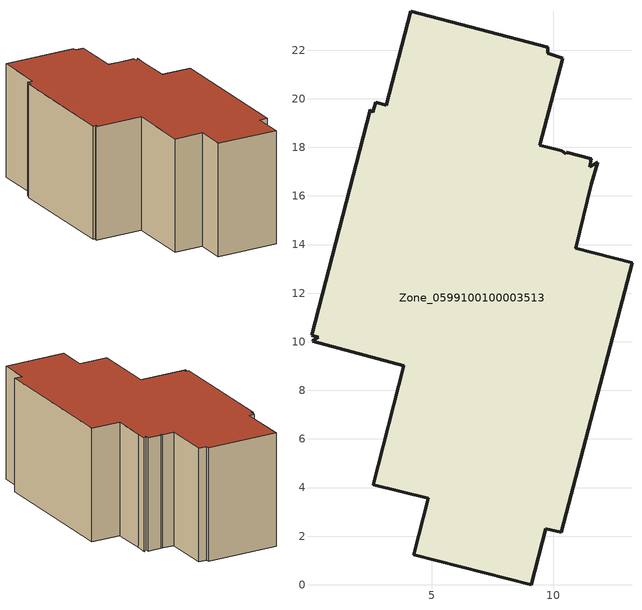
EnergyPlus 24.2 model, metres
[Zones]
Zone_0599100100003513
 floor ground (C_G): 10.54,17.8 11.56,17.52 11.5,17.2 11.83,17.39 11.57,16.49 10.92,13.85 13.24,13.25 10.33,2.15 9.7,2.31 9.1,0 4.25,1.24 4.86,3.55 2.6,4.12 3.86,9.02 0.12,10.02 0.13,10.07 0.34,10.2 0.06,10.26 2.48,19.55 2.58,19.43 2.69,19.86 3.14,19.74 4.14,23.6 9.78,22.13 9.78,21.87 10.39,21.67 9.46,18.09 10.35,17.85 10.51,17.75 z0
 wall outside (C_F): 4.14,23.6 3.14,19.74 2.69,19.86 2.58,19.43 2.48,19.55 0.06,10.26 0.34,10.2 0.13,10.07 0.12,10.02 3.86,9.02 2.6,4.12 4.86,3.55 4.25,1.24 9.1,0 9.7,2.31 10.33,2.15 13.24,13.25 10.92,13.85 11.57,16.49 11.83,17.39 11.5,17.2 11.56,17.52 10.54,17.8 10.51,17.75 10.35,17.85 9.46,18.09 10.39,21.67 9.78,21.87 9.78,22.13 4.14,23.6 z0:9.15
 roof outside (C_R): 10.92,13.85 11.57,16.49 11.83,17.39 11.5,17.2 11.56,17.52 10.54,17.8 10.51,17.75 10.35,17.85 9.46,18.09 10.39,21.67 9.78,21.87 9.78,22.13 4.14,23.6 3.14,19.74 2.69,19.86 2.58,19.43 2.48,19.55 0.06,10.26 0.34,10.2 0.13,10.07 0.12,10.02 3.86,9.02 2.6,4.12 4.86,3.55 4.25,1.24 9.1,0 9.7,2.31 10.33,2.15 13.24,13.25 z9.15
[BUILDING]
Pand.0599100100003513: North Axis=0; Terrain=City; Loads Convergence Tolerance Value=0.04; Temperature Convergence Tolerance Value=0.4; Solar Distribution=FullExterior; Maximum Number of Warmup Days=25; Minimum Number of Warmup Days=1
[Site:Location]
Rotterdam.The.Hague.AP_ZH_NLD Design_Conditions: Latitude=51.96; Longitude=4.45; Time Zone=1; Elevation=-4.5
[SITE:GROUNDTEMPERATURE:BUILDINGSURFACE]
18, 18, 18, 18, 18, 18, 18, 18, 18, 18, 18, 18
[MATERIAL] Thermal Absorptance=0.9; Solar Absorptance=0.7; Visible Absorptance=0.7
Name | Roughness | Thickness | Conductivity | Density | Specific Heat
G.D.2006-2014 | MediumSmooth | 0.15 | 0.06 | 540 | 1210
F.D.2006-2014 | Rough | 0.3 | 0.12 | 1920 | 840
R.D.2006-2014 | MediumRough | 0.2 | 0.08 | 1500 | 1000
[CONSTRUCTION]
C_G: G.D.2006-2014
C_F: F.D.2006-2014
C_R: R.D.2006-2014
[ZONE]
Zone_0599100100003513: Type=1; Multiplier=1; Ceiling Height=Autocalculate; Volume=Autocalculate; Floor Area=autocalculate; Part of Total Floor Area=Yes
[ZONEINFILTRATION:DESIGNFLOWRATE]
Infil_Zone_0599100100003513: Zone or ZoneList or Space or SpaceList=Zone_0599100100003513; Schedule=AlwaysOn; Design Flow Rate Calculation Method=Flow/Area; Flow Rate per Floor Area=0.0021; Constant Term Coefficient=1; Temperature Term Coefficient=0; Velocity Term Coefficient=0; Velocity Squared Term Coefficient=0
[HVACTEMPLATE:ZONE:IDEALLOADSAIRSYSTEM]
Zone_0599100100003513: Maximum Heating Supply Air Temperature=50; Minimum Cooling Supply Air Temperature=13; Maximum Heating Supply Air Humidity Ratio=0.0156; Minimum Cooling Supply Air Humidity Ratio=0.0077; Heating Limit=NoLimit; Cooling Limit=NoLimit; Dehumidification Control Type=ConstantSensibleHeatRatio; Cooling Sensible Heat Ratio=0.7; Dehumidification Setpoint=60; Humidification Control Type=None; Humidification Setpoint=30; Outdoor Air Method=None; Outdoor Air Flow Rate per Person=0.00944; Outdoor Air Flow Rate per Zone Floor Area=0; Outdoor Air Flow Rate per Zone=0; Demand Controlled Ventilation Type=None; Outdoor Air Economizer Type=NoEconomizer; Heat Recovery Type=None; Sensible Heat Recovery Effectiveness=0.7; Latent Heat Recovery Effectiveness=0.65
[ZONECONTROL:THERMOSTAT]
ThermostatControl_Zone_0599100100003513: Zone or ZoneList=Zone_0599100100003513; Control Type Schedule=DualSetpointControlType; Control 1=Thermostat_Zone_0599100100003513; Temperature Difference Between Cutout And Setpoint=0
[THERMOSTATSETPOINT:DUALSETPOINT]
Thermostat_Zone_0599100100003513: Heating Setpoint Temperature Schedule=HeatingSetpoint_Zone_0599100100003513; Cooling Setpoint Temperature Schedule=CoolingSetpoint_Zone_0599100100003513
[SCHEDULE:COMPACT]
HeatingSetpoint_Zone_0599100100003513: Through: 12/31, For: AllDays, Until: 24:00, 21
CoolingSetpoint_Zone_0599100100003513: Through: 12/31, For: AllDays, Until: 24:00, 24
DualSetpointControlType: Through: 12/31, For: AllDays, Until: 24:00, 4
AlwaysOn: Through: 12/31, For: AllDays, Until: 24:00, 1
